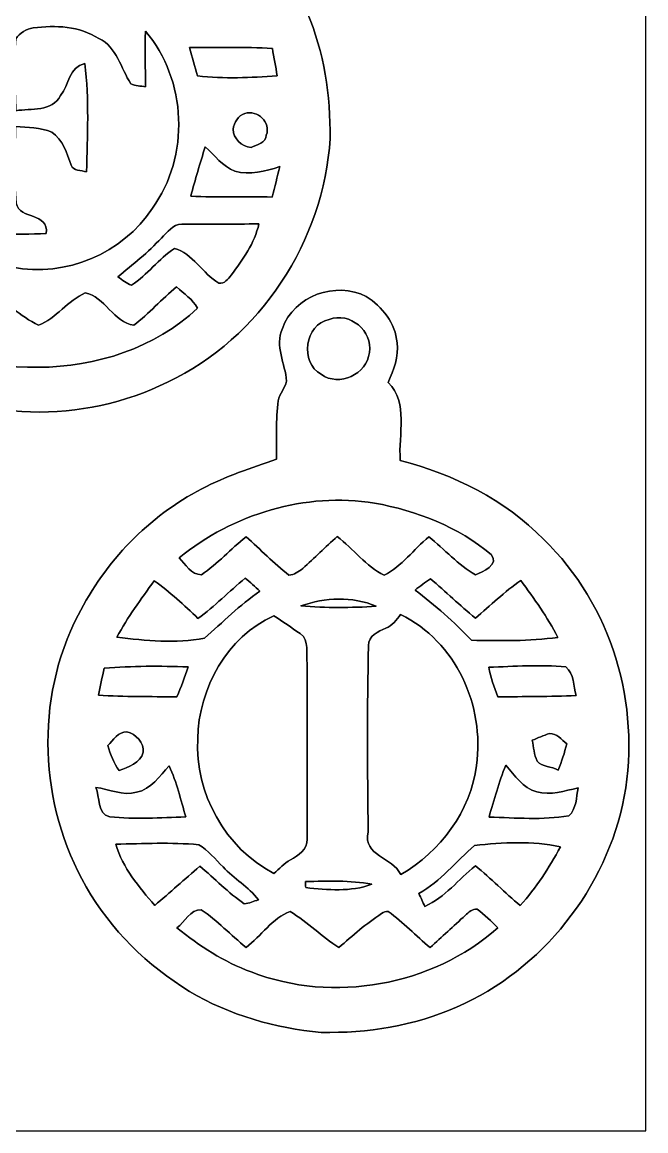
# Model space of a CAD drawing. Header units: centimetres. Extents: x -16.8 to 16.8, y -16.7 to 16.7.
# Drawn here: x 7.36 to 16.77, y -16.67 to 0.08 of the extents above; entities that cross this region are included whole.
import ezdxf

# ---------------------------------------------------------------- set-up
doc = ezdxf.new("R2010")
doc.units = ezdxf.units.CM
doc.header["$MEASUREMENT"] = 0
doc.layers.add('Layer 1', color=7, linetype='Continuous')

msp = doc.modelspace()

# ---------------------------------------------------------------- linework, layer by layer
at = {"layer": 'Layer 1', "color": 7}
for points, knots in [([(-16.77458, 16.66875), (-16.77458, 16.66875), (16.77458, 16.66875), (16.77458, 16.66875), (16.77458, 16.66875), (16.77458, 16.66875), (16.77458, -16.66875), (16.77458, -16.66875), (16.77458, -16.66875), (16.77458, -16.66875), (-16.77458, -16.66875), (-16.77458, -16.66875), (-16.77458, -16.66875), (-16.77458, -16.66875), (-16.77458, 16.66875), (-16.77458, 16.66875), (-16.77458, 16.66875), (-16.77458, 16.66875), (-16.77458, 16.66875), (-16.77458, 16.66875)], [0, 0, 0, 0, 0.16666667, 0.16666667, 0.16666667, 0.16666667, 0.33333333, 0.33333333, 0.33333333, 0.33333333, 0.5, 0.5, 0.5, 0.5, 0.66666667, 0.66666667, 0.66666667, 0.66666667, 1, 1, 1, 1]), ([(6.86647, 4.98898), (6.63257, 4.69688), (6.72147, 4.29295), (6.85835, 3.97651), (6.85835, 3.97651), (6.79344, 3.89996), (6.69114, 3.83364), (6.68902, 3.72322), (6.68902, 3.72322), (6.6742, 3.42759), (6.68126, 3.13126), (6.68302, 2.83492), (6.68302, 2.83492), (6.06178, 2.65994), (5.44901, 2.419), (4.94171, 2.00907), (4.94171, 2.00907), (4.34552, 1.57198), (3.90031, 0.95709), (3.5874, 0.29281), (3.5874, 0.29281), (3.02719, -0.9585), (3.12385, -2.4765), (3.82905, -3.65019), (3.82905, -3.65019), (4.20441, -4.32012), (4.78966, -4.85528), (5.44865, -5.24016), (5.44865, -5.24016), (6.68232, -5.96265), (8.27793, -5.98946), (9.55357, -5.35623), (9.55357, -5.35623), (10.95657, -4.69159), (11.91154, -3.2191), (12.00714, -1.67605), (12.00714, -1.67605), (12.01667, -1.02694), (11.91436, -0.37006), (11.66283, 0.23072), (11.66283, 0.23072), (11.29065, 1.13559), (10.59004, 1.88913), (9.74161, 2.3682), (9.74161, 2.3682), (9.37189, 2.58445), (8.95526, 2.69134), (8.56086, 2.84903), (8.56086, 2.84903), (8.50265, 3.14889), (8.59084, 3.46393), (8.51888, 3.76343), (8.51888, 3.76343), (8.49101, 3.85763), (8.40705, 3.93347), (8.40317, 4.03296), (8.40317, 4.03296), (8.44726, 4.25626), (8.55768, 4.47851), (8.48572, 4.71064), (8.48572, 4.71064), (8.44268, 4.96923), (8.25147, 5.18936), (8.01758, 5.29872), (8.01758, 5.29872), (7.63235, 5.51568), (7.08872, 5.37492), (6.86647, 4.98898), (6.86647, 4.98898), (6.86647, 4.98898), (6.86647, 4.98898), (6.86647, 4.98898)], [0, 0, 0, 0, 0.05263158, 0.05263158, 0.05263158, 0.05263158, 0.10526316, 0.10526316, 0.10526316, 0.10526316, 0.15789474, 0.15789474, 0.15789474, 0.15789474, 0.21052632, 0.21052632, 0.21052632, 0.21052632, 0.26315789, 0.26315789, 0.26315789, 0.26315789, 0.31578947, 0.31578947, 0.31578947, 0.31578947, 0.36842105, 0.36842105, 0.36842105, 0.36842105, 0.42105263, 0.42105263, 0.42105263, 0.42105263, 0.47368421, 0.47368421, 0.47368421, 0.47368421, 0.52631579, 0.52631579, 0.52631579, 0.52631579, 0.57894737, 0.57894737, 0.57894737, 0.57894737, 0.63157895, 0.63157895, 0.63157895, 0.63157895, 0.68421053, 0.68421053, 0.68421053, 0.68421053, 0.73684211, 0.73684211, 0.73684211, 0.73684211, 0.78947368, 0.78947368, 0.78947368, 0.78947368, 0.84210526, 0.84210526, 0.84210526, 0.84210526, 0.89473684, 0.89473684, 0.89473684, 0.89473684, 1, 1, 1, 1]), ([(7.5244, -0.00529), (7.85848, 0.04233), (8.22431, 0.02258), (8.51641, -0.16475), (8.51641, -0.16475), (8.78628, -0.29386), (8.84837, -0.61454), (8.9976, -0.84737), (8.9976, -0.84737), (9.06709, -0.88018), (9.14612, -0.88124), (9.22161, -0.89288), (9.22161, -0.89288), (9.21773, -0.61313), (9.21138, -0.33338), (9.21702, -0.05362), (9.21702, -0.05362), (9.84673, -0.78564), (9.89154, -1.94839), (9.32286, -2.72874), (9.32286, -2.72874), (8.87836, -3.41066), (8.0137, -3.78072), (7.21325, -3.61738), (7.21325, -3.61738), (6.87458, -3.57752), (6.58989, -3.37785), (6.29567, -3.22368), (6.29567, -3.22368), (6.30026, -3.20146), (6.30908, -3.15666), (6.31366, -3.13408), (6.31366, -3.13408), (6.7818, -3.11785), (7.25099, -3.12914), (7.71948, -3.11009), (7.71948, -3.11009), (7.76781, -2.78447), (7.31696, -2.91148), (7.26687, -2.65007), (7.26687, -2.65007), (7.23089, -2.26624), (7.24711, -1.88031), (7.2584, -1.49613), (7.2584, -1.49613), (7.44326, -1.49825), (7.62917, -1.51765), (7.80591, -1.57692), (7.80591, -1.57692), (7.9696, -1.69863), (8.03487, -1.89477), (8.09837, -2.07821), (8.09837, -2.07821), (8.12729, -2.17311), (8.24618, -2.15265), (8.32838, -2.18017), (8.32838, -2.18017), (8.34425, -1.63477), (8.36859, -1.0855), (8.30404, -0.54257), (8.30404, -0.54257), (8.05956, -0.58843), (8.06909, -0.86713), (7.93679, -1.02694), (7.93679, -1.02694), (7.81015, -1.27494), (7.49159, -1.21603), (7.26122, -1.25554), (7.26122, -1.25554), (7.24923, -0.89288), (7.233, -0.52952), (7.26087, -0.16757), (7.26087, -0.16757), (7.32261, -0.07902), (7.41751, -0.02011), (7.5244, -0.00529)], [0, 0, 0, 0, 0.05, 0.05, 0.05, 0.05, 0.1, 0.1, 0.1, 0.1, 0.15, 0.15, 0.15, 0.15, 0.2, 0.2, 0.2, 0.2, 0.25, 0.25, 0.25, 0.25, 0.3, 0.3, 0.3, 0.3, 0.35, 0.35, 0.35, 0.35, 0.4, 0.4, 0.4, 0.4, 0.45, 0.45, 0.45, 0.45, 0.5, 0.5, 0.5, 0.5, 0.55, 0.55, 0.55, 0.55, 0.6, 0.6, 0.6, 0.6, 0.65, 0.65, 0.65, 0.65, 0.7, 0.7, 0.7, 0.7, 0.75, 0.75, 0.75, 0.75, 0.8, 0.8, 0.8, 0.8, 0.85, 0.85, 0.85, 0.85, 0.9, 0.9, 0.9, 0.9, 1, 1, 1, 1]), ([(9.88413, -0.30092), (10.30076, -0.30304), (10.71845, -0.28928), (11.13508, -0.31503), (11.13508, -0.31503), (11.15836, -0.45191), (11.18482, -0.5902), (11.2081, -0.72813), (11.2081, -0.72813), (10.80841, -0.75459), (10.40518, -0.77682), (10.00654, -0.73025), (10.00654, -0.73025), (9.9635, -0.58773), (9.92046, -0.44485), (9.88413, -0.30092)], [0, 0, 0, 0, 0.2, 0.2, 0.2, 0.2, 0.4, 0.4, 0.4, 0.4, 0.6, 0.6, 0.6, 0.6, 1, 1, 1, 1]), ([(10.71915, -1.29787), (10.91142, -1.23543), (11.11638, -1.43157), (11.04406, -1.62666), (11.04406, -1.62666), (11.04089, -1.74519), (10.89836, -1.76883), (10.81264, -1.80869), (10.81264, -1.80869), (10.67117, -1.79846), (10.54488, -1.67887), (10.54206, -1.53458), (10.54206, -1.53458), (10.55617, -1.43439), (10.6172, -1.32927), (10.71915, -1.29787)], [0, 0, 0, 0, 0.2, 0.2, 0.2, 0.2, 0.4, 0.4, 0.4, 0.4, 0.6, 0.6, 0.6, 0.6, 1, 1, 1, 1]), ([(10.12049, -1.80058), (10.26477, -1.92723), (10.38366, -2.09656), (10.56852, -2.16711), (10.56852, -2.16711), (10.79288, -2.23626), (11.02995, -2.17099), (11.2455, -2.09973), (11.2455, -2.09973), (11.21163, -2.2539), (11.16965, -2.40524), (11.1319, -2.55905), (11.1319, -2.55905), (10.72162, -2.55623), (10.31169, -2.56328), (9.90177, -2.54776), (9.90177, -2.54776), (9.97056, -2.29729), (10.04394, -2.04858), (10.12049, -1.80058)], [0, 0, 0, 0, 0.16666667, 0.16666667, 0.16666667, 0.16666667, 0.33333333, 0.33333333, 0.33333333, 0.33333333, 0.5, 0.5, 0.5, 0.5, 0.66666667, 0.66666667, 0.66666667, 0.66666667, 1, 1, 1, 1]), ([(9.45868, -3.17923), (9.54758, -3.09739), (9.63189, -2.96792), (9.76806, -2.96933), (9.76806, -2.96933), (10.15577, -2.97004), (10.54382, -2.9718), (10.93223, -2.96404), (10.93223, -2.96404), (10.86732, -3.25508), (10.68952, -3.50485), (10.51384, -3.73909), (10.51384, -3.73909), (10.46727, -3.79624), (10.41224, -3.87844), (10.32581, -3.8608), (10.32581, -3.8608), (10.08415, -3.71581), (9.93246, -3.40995), (9.65588, -3.33481), (9.65588, -3.33481), (9.41881, -3.49568), (9.24701, -3.73556), (9.00853, -3.8929), (9.00853, -3.8929), (8.93163, -3.86433), (8.86777, -3.81106), (8.80181, -3.76484), (8.80181, -3.76484), (9.02935, -3.57964), (9.25901, -3.39549), (9.45868, -3.17923)], [0, 0, 0, 0, 0.11111111, 0.11111111, 0.11111111, 0.11111111, 0.22222222, 0.22222222, 0.22222222, 0.22222222, 0.33333333, 0.33333333, 0.33333333, 0.33333333, 0.44444444, 0.44444444, 0.44444444, 0.44444444, 0.55555556, 0.55555556, 0.55555556, 0.55555556, 0.66666667, 0.66666667, 0.66666667, 0.66666667, 0.77777778, 0.77777778, 0.77777778, 0.77777778, 1, 1, 1, 1]), ([(11.28642, -4.54731), (11.16859, -4.81048), (11.3284, -5.07682), (11.35027, -5.34211), (11.35027, -5.34211), (11.32558, -5.44724), (11.24585, -5.5305), (11.22221, -5.63633), (11.22221, -5.63633), (11.18905, -5.93019), (11.19858, -6.22653), (11.19752, -6.5218), (11.19752, -6.5218), (10.81793, -6.65903), (10.42741, -6.77333), (10.07216, -6.96842), (10.07216, -6.96842), (9.26465, -7.38117), (8.61095, -8.06768), (8.20385, -8.87518), (8.20385, -8.87518), (7.54204, -10.14377), (7.61153, -11.74679), (8.32485, -12.97975), (8.32485, -12.97975), (8.69103, -13.6331), (9.24877, -14.17285), (9.88448, -14.56302), (9.88448, -14.56302), (10.48561, -14.9225), (11.17671, -15.119), (11.87203, -15.18073), (11.87203, -15.18073), (12.56912, -15.19626), (13.27644, -15.08231), (13.91708, -14.80009), (13.91708, -14.80009), (15.21142, -14.23423), (16.18368, -13.00515), (16.44897, -11.61909), (16.44897, -11.61909), (16.70403, -10.2295), (16.25529, -8.71855), (15.2333, -7.73254), (15.2333, -7.73254), (14.64486, -7.13317), (13.87263, -6.74899), (13.06654, -6.53803), (13.06654, -6.53803), (13.03514, -6.14186), (13.19424, -5.67337), (12.88591, -5.35975), (12.88591, -5.35975), (12.96811, -5.17172), (13.04749, -4.96958), (13.01821, -4.76038), (13.01821, -4.76038), (12.99704, -4.46652), (12.79243, -4.21746), (12.55324, -4.06224), (12.55324, -4.06224), (12.0964, -3.82482), (11.45716, -4.05059), (11.28642, -4.54731)], [0, 0, 0, 0, 0.05882353, 0.05882353, 0.05882353, 0.05882353, 0.11764706, 0.11764706, 0.11764706, 0.11764706, 0.17647059, 0.17647059, 0.17647059, 0.17647059, 0.23529412, 0.23529412, 0.23529412, 0.23529412, 0.29411765, 0.29411765, 0.29411765, 0.29411765, 0.35294118, 0.35294118, 0.35294118, 0.35294118, 0.41176471, 0.41176471, 0.41176471, 0.41176471, 0.47058824, 0.47058824, 0.47058824, 0.47058824, 0.52941176, 0.52941176, 0.52941176, 0.52941176, 0.58823529, 0.58823529, 0.58823529, 0.58823529, 0.64705882, 0.64705882, 0.64705882, 0.64705882, 0.70588235, 0.70588235, 0.70588235, 0.70588235, 0.76470588, 0.76470588, 0.76470588, 0.76470588, 0.82352941, 0.82352941, 0.82352941, 0.82352941, 0.88235294, 0.88235294, 0.88235294, 0.88235294, 1, 1, 1, 1]), ([(5.18372, -4.24286), (5.28884, -4.1275), (5.40491, -4.02308), (5.51991, -3.91724), (5.51991, -3.91724), (5.7531, -4.11833), (5.975, -4.33176), (6.20219, -4.5399), (6.20219, -4.5399), (6.42761, -4.35187), (6.63998, -4.14867), (6.864, -3.95852), (6.864, -3.95852), (7.10353, -4.14726), (7.33002, -4.35822), (7.60412, -4.49792), (7.60412, -4.49792), (7.87188, -4.39208), (8.04651, -4.12291), (8.31074, -4.0065), (8.31074, -4.0065), (8.6039, -4.06224), (8.74077, -4.45452), (9.04169, -4.49651), (9.04169, -4.49651), (9.27065, -4.31871), (9.46679, -4.10245), (9.68869, -3.91654), (9.68869, -3.91654), (9.79664, -4.0192), (9.93493, -4.10281), (10.00513, -4.23968), (10.00513, -4.23968), (9.36343, -4.83835), (8.47266, -5.13045), (7.60271, -5.13115), (7.60271, -5.13115), (6.72042, -5.15973), (5.85223, -4.80801), (5.18372, -4.24286)], [0, 0, 0, 0, 0.09090909, 0.09090909, 0.09090909, 0.09090909, 0.18181818, 0.18181818, 0.18181818, 0.18181818, 0.27272727, 0.27272727, 0.27272727, 0.27272727, 0.36363636, 0.36363636, 0.36363636, 0.36363636, 0.45454545, 0.45454545, 0.45454545, 0.45454545, 0.54545455, 0.54545455, 0.54545455, 0.54545455, 0.63636364, 0.63636364, 0.63636364, 0.63636364, 0.72727273, 0.72727273, 0.72727273, 0.72727273, 0.81818182, 0.81818182, 0.81818182, 0.81818182, 1, 1, 1, 1]), ([(11.99233, -4.40972), (12.3063, -4.28907), (12.65484, -4.58435), (12.60016, -4.90926), (12.60016, -4.90926), (12.56594, -5.23734), (12.14226, -5.43454), (11.87132, -5.23804), (11.87132, -5.23804), (11.54747, -5.06166), (11.61979, -4.47993), (11.99233, -4.40972)], [0, 0, 0, 0, 0.25, 0.25, 0.25, 0.25, 0.5, 0.5, 0.5, 0.5, 1, 1, 1, 1]), ([(9.72608, -8.00982), (10.54594, -7.34907), (11.62967, -7.01428), (12.67883, -7.18432), (12.67883, -7.18432), (13.31277, -7.30003), (13.9446, -7.53957), (14.43919, -7.9629), (14.43919, -7.9629), (14.57078, -8.10789), (14.30584, -8.22819), (14.20177, -8.26699), (14.20177, -8.26699), (13.93931, -8.12165), (13.73646, -7.87823), (13.49763, -7.69373), (13.49763, -7.69373), (13.27115, -7.88247), (13.08664, -8.13576), (12.82418, -8.27511), (12.82418, -8.27511), (12.5476, -8.13752), (12.35851, -7.87471), (12.11474, -7.6902), (12.11474, -7.6902), (11.93412, -7.84331), (11.77184, -8.01652), (11.59404, -8.17245), (11.59404, -8.17245), (11.53336, -8.22078), (11.46457, -8.26911), (11.38414, -8.27229), (11.38414, -8.27229), (11.15554, -8.09519), (10.95622, -7.88423), (10.73926, -7.69408), (10.73926, -7.69408), (10.50713, -7.87612), (10.30852, -8.10189), (10.0644, -8.26664), (10.0644, -8.26664), (9.9127, -8.2677), (9.82274, -8.10683), (9.72608, -8.00982)], [0, 0, 0, 0, 0.08333333, 0.08333333, 0.08333333, 0.08333333, 0.16666667, 0.16666667, 0.16666667, 0.16666667, 0.25, 0.25, 0.25, 0.25, 0.33333333, 0.33333333, 0.33333333, 0.33333333, 0.41666667, 0.41666667, 0.41666667, 0.41666667, 0.5, 0.5, 0.5, 0.5, 0.58333333, 0.58333333, 0.58333333, 0.58333333, 0.66666667, 0.66666667, 0.66666667, 0.66666667, 0.75, 0.75, 0.75, 0.75, 0.83333333, 0.83333333, 0.83333333, 0.83333333, 1, 1, 1, 1]), ([(10.01219, -8.92704), (10.26336, -8.74148), (10.48561, -8.52135), (10.72233, -8.31815), (10.72233, -8.31815), (10.8017, -8.37777), (10.87579, -8.44479), (10.94528, -8.51676), (10.94528, -8.51676), (10.64225, -8.72314), (10.38578, -8.98596), (10.10955, -9.22373), (10.10955, -9.22373), (9.67811, -9.30557), (9.22337, -9.26677), (8.7884, -9.20926), (8.7884, -9.20926), (8.9475, -8.90729), (9.15458, -8.63529), (9.35002, -8.3566), (9.35002, -8.3566), (9.5885, -8.52487), (9.80193, -8.7249), (10.01219, -8.92704)], [0, 0, 0, 0, 0.14285714, 0.14285714, 0.14285714, 0.14285714, 0.28571429, 0.28571429, 0.28571429, 0.28571429, 0.42857143, 0.42857143, 0.42857143, 0.42857143, 0.57142857, 0.57142857, 0.57142857, 0.57142857, 0.71428571, 0.71428571, 0.71428571, 0.71428571, 1, 1, 1, 1]), ([(13.28984, -8.49771), (13.36675, -8.43986), (13.44401, -8.38235), (13.52232, -8.32661), (13.52232, -8.32661), (13.75092, -8.52205), (13.96753, -8.7309), (14.20036, -8.92175), (14.20036, -8.92175), (14.42791, -8.73125), (14.64275, -8.52417), (14.88546, -8.35201), (14.88546, -8.35201), (15.08689, -8.62894), (15.28939, -8.90693), (15.44637, -9.21244), (15.44637, -9.21244), (15.01387, -9.27417), (14.57537, -9.26253), (14.14039, -9.25689), (14.14039, -9.25689), (13.88286, -8.97537), (13.59112, -8.73019), (13.28984, -8.49771)], [0, 0, 0, 0, 0.14285714, 0.14285714, 0.14285714, 0.14285714, 0.28571429, 0.28571429, 0.28571429, 0.28571429, 0.42857143, 0.42857143, 0.42857143, 0.42857143, 0.57142857, 0.57142857, 0.57142857, 0.57142857, 0.71428571, 0.71428571, 0.71428571, 0.71428571, 1, 1, 1, 1]), ([(11.56582, -8.73795), (11.9313, -8.60637), (12.34017, -8.58979), (12.70247, -8.74219), (12.70247, -8.74219), (12.32359, -8.76759), (11.94364, -8.7697), (11.56582, -8.73795)], [0, 0, 0, 0, 0.33333333, 0.33333333, 0.33333333, 0.33333333, 1, 1, 1, 1]), ([(13.07218, -8.86848), (13.9065, -9.271), (14.345, -10.24749), (14.21694, -11.14672), (14.21694, -11.14672), (14.12804, -11.83993), (13.67472, -12.45094), (13.0743, -12.79631), (13.0743, -12.79631), (12.95082, -12.53102), (12.49927, -12.51691), (12.58182, -12.15355), (12.58182, -12.15355), (12.573, -11.2141), (12.56242, -10.27395), (12.58711, -9.33521), (12.58711, -9.33521), (12.58429, -9.18527), (12.73598, -9.12777), (12.84817, -9.0738), (12.84817, -9.0738), (12.94553, -9.03464), (13.00833, -8.9468), (13.07218, -8.86848)], [0, 0, 0, 0, 0.14285714, 0.14285714, 0.14285714, 0.14285714, 0.28571429, 0.28571429, 0.28571429, 0.28571429, 0.42857143, 0.42857143, 0.42857143, 0.42857143, 0.57142857, 0.57142857, 0.57142857, 0.57142857, 0.71428571, 0.71428571, 0.71428571, 0.71428571, 1, 1, 1, 1]), ([(11.15624, -8.88859), (11.29489, -8.97008), (11.42118, -9.06815), (11.557, -9.15564), (11.557, -9.15564), (11.70658, -9.25336), (11.63179, -9.46573), (11.66072, -9.61214), (11.66072, -9.61214), (11.65825, -10.49479), (11.66636, -11.37814), (11.6586, -12.26114), (11.6586, -12.26114), (11.66812, -12.41672), (11.52596, -12.50703), (11.40777, -12.57406), (11.40777, -12.57406), (11.31041, -12.62486), (11.24091, -12.71129), (11.1566, -12.77937), (11.1566, -12.77937), (10.42247, -12.39696), (9.9635, -11.56688), (10.0076, -10.74349), (10.0076, -10.74349), (10.02206, -9.98855), (10.45034, -9.2008), (11.15624, -8.88859)], [0, 0, 0, 0, 0.125, 0.125, 0.125, 0.125, 0.25, 0.25, 0.25, 0.25, 0.375, 0.375, 0.375, 0.375, 0.5, 0.5, 0.5, 0.5, 0.625, 0.625, 0.625, 0.625, 0.75, 0.75, 0.75, 0.75, 1, 1, 1, 1]), ([(8.59614, -9.67916), (9.01735, -9.64494), (9.44069, -9.64283), (9.86331, -9.65976), (9.86331, -9.65976), (9.81392, -9.81287), (9.75536, -9.9628), (9.69186, -10.11061), (9.69186, -10.11061), (9.29711, -10.10779), (8.90235, -10.11061), (8.50865, -10.08768), (8.50865, -10.08768), (8.53369, -9.95045), (8.56474, -9.81463), (8.59614, -9.67916)], [0, 0, 0, 0, 0.2, 0.2, 0.2, 0.2, 0.4, 0.4, 0.4, 0.4, 0.6, 0.6, 0.6, 0.6, 1, 1, 1, 1]), ([(14.40215, -9.66399), (14.7895, -9.652), (15.18003, -9.62272), (15.56738, -9.6587), (15.56738, -9.6587), (15.69473, -9.76066), (15.68132, -9.94974), (15.72331, -10.09227), (15.72331, -10.09227), (15.32819, -10.10673), (14.93308, -10.10814), (14.53832, -10.11096), (14.53832, -10.11096), (14.484, -9.96421), (14.43037, -9.81781), (14.40215, -9.66399)], [0, 0, 0, 0, 0.2, 0.2, 0.2, 0.2, 0.4, 0.4, 0.4, 0.4, 0.6, 0.6, 0.6, 0.6, 1, 1, 1, 1]), ([(8.65152, -10.84862), (8.72984, -10.76572), (8.80992, -10.63554), (8.93939, -10.64084), (8.93939, -10.64084), (9.0738, -10.67329), (9.19974, -10.80452), (9.18598, -10.94916), (9.18598, -10.94916), (9.14153, -11.11109), (8.95844, -11.17177), (8.82156, -11.22645), (8.82156, -11.22645), (8.7443, -11.10897), (8.68751, -10.98303), (8.65152, -10.84862)], [0, 0, 0, 0, 0.2, 0.2, 0.2, 0.2, 0.4, 0.4, 0.4, 0.4, 0.6, 0.6, 0.6, 0.6, 1, 1, 1, 1]), ([(15.32043, -10.66624), (15.42803, -10.65812), (15.50176, -10.76043), (15.58043, -10.81934), (15.58043, -10.81934), (15.54797, -10.95516), (15.50458, -11.08781), (15.45061, -11.21728), (15.45061, -11.21728), (15.35042, -11.16083), (15.21284, -11.17318), (15.13205, -11.08251), (15.13205, -11.08251), (15.0876, -10.98303), (15.0816, -10.87226), (15.05902, -10.76784), (15.05902, -10.76784), (15.1451, -10.73185), (15.23012, -10.69269), (15.32043, -10.66624)], [0, 0, 0, 0, 0.16666667, 0.16666667, 0.16666667, 0.16666667, 0.33333333, 0.33333333, 0.33333333, 0.33333333, 0.5, 0.5, 0.5, 0.5, 0.66666667, 0.66666667, 0.66666667, 0.66666667, 1, 1, 1, 1]), ([(9.57686, -11.15624), (9.69116, -11.40143), (9.75289, -11.66707), (9.82662, -11.92671), (9.82662, -11.92671), (9.44492, -11.93729), (9.06004, -11.96763), (8.68045, -11.92213), (8.68045, -11.92213), (8.48325, -11.88544), (8.53299, -11.62191), (8.47019, -11.47868), (8.47019, -11.47868), (8.6741, -11.50796), (8.87624, -11.61203), (9.08438, -11.55347), (9.08438, -11.55347), (9.30275, -11.5062), (9.43363, -11.31041), (9.57686, -11.15624)], [0, 0, 0, 0, 0.16666667, 0.16666667, 0.16666667, 0.16666667, 0.33333333, 0.33333333, 0.33333333, 0.33333333, 0.5, 0.5, 0.5, 0.5, 0.66666667, 0.66666667, 0.66666667, 0.66666667, 1, 1, 1, 1]), ([(14.65827, -11.14496), (14.79938, -11.29347), (14.91403, -11.49562), (15.12746, -11.54571), (15.12746, -11.54571), (15.33701, -11.6078), (15.54868, -11.52948), (15.75329, -11.48644), (15.75329, -11.48644), (15.72401, -11.62756), (15.72824, -11.80994), (15.61253, -11.90872), (15.61253, -11.90872), (15.21672, -11.97645), (14.8082, -11.93729), (14.40815, -11.93024), (14.40815, -11.93024), (14.47906, -11.6646), (14.55949, -11.40143), (14.65827, -11.14496)], [0, 0, 0, 0, 0.16666667, 0.16666667, 0.16666667, 0.16666667, 0.33333333, 0.33333333, 0.33333333, 0.33333333, 0.5, 0.5, 0.5, 0.5, 0.66666667, 0.66666667, 0.66666667, 0.66666667, 1, 1, 1, 1]), ([(8.7697, -12.33876), (9.18669, -12.32923), (9.60579, -12.30736), (10.02277, -12.34652), (10.02277, -12.34652), (10.16706, -12.42977), (10.27395, -12.56489), (10.39107, -12.68166), (10.39107, -12.68166), (10.55511, -12.86157), (10.7763, -12.98187), (10.92482, -13.17766), (10.92482, -13.17766), (10.85462, -13.20059), (10.78547, -13.23093), (10.71174, -13.23693), (10.71174, -13.23693), (10.46727, -13.07324), (10.26548, -12.85663), (10.039, -12.67072), (10.039, -12.67072), (9.81251, -12.86792), (9.58779, -13.06724), (9.3599, -13.26303), (9.3599, -13.26303), (9.12213, -12.98681), (8.87412, -12.69471), (8.7697, -12.33876)], [0, 0, 0, 0, 0.125, 0.125, 0.125, 0.125, 0.25, 0.25, 0.25, 0.25, 0.375, 0.375, 0.375, 0.375, 0.5, 0.5, 0.5, 0.5, 0.625, 0.625, 0.625, 0.625, 0.75, 0.75, 0.75, 0.75, 1, 1, 1, 1]), ([(14.18872, -12.35745), (14.61311, -12.313), (15.0622, -12.28266), (15.48447, -12.37932), (15.48447, -12.37932), (15.3162, -12.69577), (15.11723, -12.99669), (14.87946, -13.26515), (14.87946, -13.26515), (14.64733, -13.07183), (14.43567, -12.85487), (14.20142, -12.66437), (14.20142, -12.66437), (13.94813, -12.87004), (13.74105, -13.14379), (13.43625, -13.27679), (13.43625, -13.27679), (13.40661, -13.21188), (13.37733, -13.14768), (13.34876, -13.08347), (13.34876, -13.08347), (13.67755, -12.90002), (13.90932, -12.59664), (14.18872, -12.35745)], [0, 0, 0, 0, 0.14285714, 0.14285714, 0.14285714, 0.14285714, 0.28571429, 0.28571429, 0.28571429, 0.28571429, 0.42857143, 0.42857143, 0.42857143, 0.42857143, 0.57142857, 0.57142857, 0.57142857, 0.57142857, 0.71428571, 0.71428571, 0.71428571, 0.71428571, 1, 1, 1, 1]), ([(11.63743, -12.90144), (11.9701, -12.89614), (12.30806, -12.88062), (12.63756, -12.94412), (12.63756, -12.94412), (12.31618, -13.06019), (11.97046, -13.02879), (11.63814, -12.99351), (11.63814, -12.99351), (11.63779, -12.97023), (11.63743, -12.92437), (11.63743, -12.90144)], [0, 0, 0, 0, 0.25, 0.25, 0.25, 0.25, 0.5, 0.5, 0.5, 0.5, 1, 1, 1, 1]), ([(9.69398, -13.60135), (9.81251, -13.51774), (9.89894, -13.32054), (10.06052, -13.32724), (10.06052, -13.32724), (10.30393, -13.49551), (10.5089, -13.71106), (10.73891, -13.89697), (10.73891, -13.89697), (10.9668, -13.72799), (11.13155, -13.45177), (11.40601, -13.35617), (11.40601, -13.35617), (11.66742, -13.51421), (11.88367, -13.73505), (12.14049, -13.90015), (12.14049, -13.90015), (12.34581, -13.71706), (12.55501, -13.53749), (12.78431, -13.38474), (12.78431, -13.38474), (12.8143, -13.36322), (12.84817, -13.35334), (12.88591, -13.35546), (12.88591, -13.35546), (13.10887, -13.52197), (13.30572, -13.71953), (13.51774, -13.90015), (13.51774, -13.90015), (13.69483, -13.73787), (13.86981, -13.57277), (14.04902, -13.41296), (14.04902, -13.41296), (14.09912, -13.36851), (14.15521, -13.31172), (14.22859, -13.31771), (14.22859, -13.31771), (14.34077, -13.40203), (14.44096, -13.50292), (14.54079, -13.6017), (14.54079, -13.6017), (13.54349, -14.47765), (12.05512, -14.75034), (10.81617, -14.2681), (10.81617, -14.2681), (10.40447, -14.11781), (10.03335, -13.8751), (9.69398, -13.60135)], [0, 0, 0, 0, 0.07692308, 0.07692308, 0.07692308, 0.07692308, 0.15384615, 0.15384615, 0.15384615, 0.15384615, 0.23076923, 0.23076923, 0.23076923, 0.23076923, 0.30769231, 0.30769231, 0.30769231, 0.30769231, 0.38461538, 0.38461538, 0.38461538, 0.38461538, 0.46153846, 0.46153846, 0.46153846, 0.46153846, 0.53846154, 0.53846154, 0.53846154, 0.53846154, 0.61538462, 0.61538462, 0.61538462, 0.61538462, 0.69230769, 0.69230769, 0.69230769, 0.69230769, 0.76923077, 0.76923077, 0.76923077, 0.76923077, 0.84615385, 0.84615385, 0.84615385, 0.84615385, 1, 1, 1, 1])]:
    msp.add_open_spline(points, degree=3, knots=knots, dxfattribs=at)
at = {"layer": 'Layer 1', "color": 250}
for points, knots in [([(6.86647, 4.98898), (7.08872, 5.37492), (7.63235, 5.51568), (8.01758, 5.29872), (8.01758, 5.29872), (8.25147, 5.18936), (8.44268, 4.96923), (8.48572, 4.71064), (8.48572, 4.71064), (8.55768, 4.47851), (8.44726, 4.25626), (8.40317, 4.03296), (8.40317, 4.03296), (8.40705, 3.93347), (8.49101, 3.85763), (8.51888, 3.76343), (8.51888, 3.76343), (8.59084, 3.46393), (8.50265, 3.14889), (8.56086, 2.84903), (8.56086, 2.84903), (8.95526, 2.69134), (9.37189, 2.58445), (9.74161, 2.3682), (9.74161, 2.3682), (10.59004, 1.88913), (11.29065, 1.13559), (11.66283, 0.23072), (11.66283, 0.23072), (11.91436, -0.37006), (12.01667, -1.02694), (12.00714, -1.67605), (12.00714, -1.67605), (11.91154, -3.2191), (10.95657, -4.69159), (9.55357, -5.35623), (9.55357, -5.35623), (8.27793, -5.98946), (6.68232, -5.96265), (5.44865, -5.24016), (5.44865, -5.24016), (4.78966, -4.85528), (4.20441, -4.32012), (3.82905, -3.65019), (3.82905, -3.65019), (3.12385, -2.4765), (3.02719, -0.9585), (3.5874, 0.29281), (3.5874, 0.29281), (3.90031, 0.95709), (4.34552, 1.57198), (4.94171, 2.00907), (4.94171, 2.00907), (5.44901, 2.419), (6.06178, 2.65994), (6.68302, 2.83492), (6.68302, 2.83492), (6.68126, 3.13126), (6.6742, 3.42759), (6.68902, 3.72322), (6.68902, 3.72322), (6.69114, 3.83364), (6.79344, 3.89996), (6.85835, 3.97651), (6.85835, 3.97651), (6.72147, 4.29295), (6.63257, 4.69688), (6.86647, 4.98898), (6.86647, 4.98898), (6.86647, 4.98898), (6.86647, 4.98898), (6.86647, 4.98898)], [0, 0, 0, 0, 0.05263158, 0.05263158, 0.05263158, 0.05263158, 0.10526316, 0.10526316, 0.10526316, 0.10526316, 0.15789474, 0.15789474, 0.15789474, 0.15789474, 0.21052632, 0.21052632, 0.21052632, 0.21052632, 0.26315789, 0.26315789, 0.26315789, 0.26315789, 0.31578947, 0.31578947, 0.31578947, 0.31578947, 0.36842105, 0.36842105, 0.36842105, 0.36842105, 0.42105263, 0.42105263, 0.42105263, 0.42105263, 0.47368421, 0.47368421, 0.47368421, 0.47368421, 0.52631579, 0.52631579, 0.52631579, 0.52631579, 0.57894737, 0.57894737, 0.57894737, 0.57894737, 0.63157895, 0.63157895, 0.63157895, 0.63157895, 0.68421053, 0.68421053, 0.68421053, 0.68421053, 0.73684211, 0.73684211, 0.73684211, 0.73684211, 0.78947368, 0.78947368, 0.78947368, 0.78947368, 0.84210526, 0.84210526, 0.84210526, 0.84210526, 0.89473684, 0.89473684, 0.89473684, 0.89473684, 1, 1, 1, 1]), ([(7.5244, -0.00529), (7.41751, -0.02011), (7.32261, -0.07902), (7.26087, -0.16757), (7.26087, -0.16757), (7.233, -0.52952), (7.24923, -0.89288), (7.26122, -1.25554), (7.26122, -1.25554), (7.49159, -1.21603), (7.81015, -1.27494), (7.93679, -1.02694), (7.93679, -1.02694), (8.06909, -0.86713), (8.05956, -0.58843), (8.30404, -0.54257), (8.30404, -0.54257), (8.36859, -1.0855), (8.34425, -1.63477), (8.32838, -2.18017), (8.32838, -2.18017), (8.24618, -2.15265), (8.12729, -2.17311), (8.09837, -2.07821), (8.09837, -2.07821), (8.03487, -1.89477), (7.9696, -1.69863), (7.80591, -1.57692), (7.80591, -1.57692), (7.62917, -1.51765), (7.44326, -1.49825), (7.2584, -1.49613), (7.2584, -1.49613), (7.24711, -1.88031), (7.23089, -2.26624), (7.26687, -2.65007), (7.26687, -2.65007), (7.31696, -2.91148), (7.76781, -2.78447), (7.71948, -3.11009), (7.71948, -3.11009), (7.25099, -3.12914), (6.7818, -3.11785), (6.31366, -3.13408), (6.31366, -3.13408), (6.30908, -3.15666), (6.30026, -3.20146), (6.29567, -3.22368), (6.29567, -3.22368), (6.58989, -3.37785), (6.87458, -3.57752), (7.21325, -3.61738), (7.21325, -3.61738), (8.0137, -3.78072), (8.87836, -3.41066), (9.32286, -2.72874), (9.32286, -2.72874), (9.89154, -1.94839), (9.84673, -0.78564), (9.21702, -0.05362), (9.21702, -0.05362), (9.21138, -0.33338), (9.21773, -0.61313), (9.22161, -0.89288), (9.22161, -0.89288), (9.14612, -0.88124), (9.06709, -0.88018), (8.9976, -0.84737), (8.9976, -0.84737), (8.84837, -0.61454), (8.78628, -0.29386), (8.51641, -0.16475), (8.51641, -0.16475), (8.22431, 0.02258), (7.85848, 0.04233), (7.5244, -0.00529), (7.5244, -0.00529), (7.5244, -0.00529), (7.5244, -0.00529), (7.5244, -0.00529)], [0, 0, 0, 0, 0.04761905, 0.04761905, 0.04761905, 0.04761905, 0.0952381, 0.0952381, 0.0952381, 0.0952381, 0.14285714, 0.14285714, 0.14285714, 0.14285714, 0.19047619, 0.19047619, 0.19047619, 0.19047619, 0.23809524, 0.23809524, 0.23809524, 0.23809524, 0.28571429, 0.28571429, 0.28571429, 0.28571429, 0.33333333, 0.33333333, 0.33333333, 0.33333333, 0.38095238, 0.38095238, 0.38095238, 0.38095238, 0.42857143, 0.42857143, 0.42857143, 0.42857143, 0.47619048, 0.47619048, 0.47619048, 0.47619048, 0.52380952, 0.52380952, 0.52380952, 0.52380952, 0.57142857, 0.57142857, 0.57142857, 0.57142857, 0.61904762, 0.61904762, 0.61904762, 0.61904762, 0.66666667, 0.66666667, 0.66666667, 0.66666667, 0.71428571, 0.71428571, 0.71428571, 0.71428571, 0.76190476, 0.76190476, 0.76190476, 0.76190476, 0.80952381, 0.80952381, 0.80952381, 0.80952381, 0.85714286, 0.85714286, 0.85714286, 0.85714286, 0.9047619, 0.9047619, 0.9047619, 0.9047619, 1, 1, 1, 1]), ([(9.88413, -0.30092), (9.92046, -0.44485), (9.9635, -0.58773), (10.00654, -0.73025), (10.00654, -0.73025), (10.40518, -0.77682), (10.80841, -0.75459), (11.2081, -0.72813), (11.2081, -0.72813), (11.18482, -0.5902), (11.15836, -0.45191), (11.13508, -0.31503), (11.13508, -0.31503), (10.71845, -0.28928), (10.30076, -0.30304), (9.88413, -0.30092), (9.88413, -0.30092), (9.88413, -0.30092), (9.88413, -0.30092), (9.88413, -0.30092)], [0, 0, 0, 0, 0.16666667, 0.16666667, 0.16666667, 0.16666667, 0.33333333, 0.33333333, 0.33333333, 0.33333333, 0.5, 0.5, 0.5, 0.5, 0.66666667, 0.66666667, 0.66666667, 0.66666667, 1, 1, 1, 1]), ([(10.71915, -1.29787), (10.6172, -1.32927), (10.55617, -1.43439), (10.54206, -1.53458), (10.54206, -1.53458), (10.54488, -1.67887), (10.67117, -1.79846), (10.81264, -1.80869), (10.81264, -1.80869), (10.89836, -1.76883), (11.04089, -1.74519), (11.04406, -1.62666), (11.04406, -1.62666), (11.11638, -1.43157), (10.91142, -1.23543), (10.71915, -1.29787), (10.71915, -1.29787), (10.71915, -1.29787), (10.71915, -1.29787), (10.71915, -1.29787)], [0, 0, 0, 0, 0.16666667, 0.16666667, 0.16666667, 0.16666667, 0.33333333, 0.33333333, 0.33333333, 0.33333333, 0.5, 0.5, 0.5, 0.5, 0.66666667, 0.66666667, 0.66666667, 0.66666667, 1, 1, 1, 1]), ([(10.12049, -1.80058), (10.04394, -2.04858), (9.97056, -2.29729), (9.90177, -2.54776), (9.90177, -2.54776), (10.31169, -2.56328), (10.72162, -2.55623), (11.1319, -2.55905), (11.1319, -2.55905), (11.16965, -2.40524), (11.21163, -2.2539), (11.2455, -2.09973), (11.2455, -2.09973), (11.02995, -2.17099), (10.79288, -2.23626), (10.56852, -2.16711), (10.56852, -2.16711), (10.38366, -2.09656), (10.26477, -1.92723), (10.12049, -1.80058), (10.12049, -1.80058), (10.12049, -1.80058), (10.12049, -1.80058), (10.12049, -1.80058)], [0, 0, 0, 0, 0.14285714, 0.14285714, 0.14285714, 0.14285714, 0.28571429, 0.28571429, 0.28571429, 0.28571429, 0.42857143, 0.42857143, 0.42857143, 0.42857143, 0.57142857, 0.57142857, 0.57142857, 0.57142857, 0.71428571, 0.71428571, 0.71428571, 0.71428571, 1, 1, 1, 1]), ([(9.45868, -3.17923), (9.25901, -3.39549), (9.02935, -3.57964), (8.80181, -3.76484), (8.80181, -3.76484), (8.86777, -3.81106), (8.93163, -3.86433), (9.00853, -3.8929), (9.00853, -3.8929), (9.24701, -3.73556), (9.41881, -3.49568), (9.65588, -3.33481), (9.65588, -3.33481), (9.93246, -3.40995), (10.08415, -3.71581), (10.32581, -3.8608), (10.32581, -3.8608), (10.41224, -3.87844), (10.46727, -3.79624), (10.51384, -3.73909), (10.51384, -3.73909), (10.68952, -3.50485), (10.86732, -3.25508), (10.93223, -2.96404), (10.93223, -2.96404), (10.54382, -2.9718), (10.15577, -2.97004), (9.76806, -2.96933), (9.76806, -2.96933), (9.63189, -2.96792), (9.54758, -3.09739), (9.45868, -3.17923), (9.45868, -3.17923), (9.45868, -3.17923), (9.45868, -3.17923), (9.45868, -3.17923)], [0, 0, 0, 0, 0.1, 0.1, 0.1, 0.1, 0.2, 0.2, 0.2, 0.2, 0.3, 0.3, 0.3, 0.3, 0.4, 0.4, 0.4, 0.4, 0.5, 0.5, 0.5, 0.5, 0.6, 0.6, 0.6, 0.6, 0.7, 0.7, 0.7, 0.7, 0.8, 0.8, 0.8, 0.8, 1, 1, 1, 1]), ([(11.28642, -4.54731), (11.45716, -4.05059), (12.0964, -3.82482), (12.55324, -4.06224), (12.55324, -4.06224), (12.79243, -4.21746), (12.99704, -4.46652), (13.01821, -4.76038), (13.01821, -4.76038), (13.04749, -4.96958), (12.96811, -5.17172), (12.88591, -5.35975), (12.88591, -5.35975), (13.19424, -5.67337), (13.03514, -6.14186), (13.06654, -6.53803), (13.06654, -6.53803), (13.87263, -6.74899), (14.64486, -7.13317), (15.2333, -7.73254), (15.2333, -7.73254), (16.25529, -8.71855), (16.70403, -10.2295), (16.44897, -11.61909), (16.44897, -11.61909), (16.18368, -13.00515), (15.21142, -14.23423), (13.91708, -14.80009), (13.91708, -14.80009), (13.27644, -15.08231), (12.56912, -15.19626), (11.87203, -15.18073), (11.87203, -15.18073), (11.17671, -15.119), (10.48561, -14.9225), (9.88448, -14.56302), (9.88448, -14.56302), (9.24877, -14.17285), (8.69103, -13.6331), (8.32485, -12.97975), (8.32485, -12.97975), (7.61153, -11.74679), (7.54204, -10.14377), (8.20385, -8.87518), (8.20385, -8.87518), (8.61095, -8.06768), (9.26465, -7.38117), (10.07216, -6.96842), (10.07216, -6.96842), (10.42741, -6.77333), (10.81793, -6.65903), (11.19752, -6.5218), (11.19752, -6.5218), (11.19858, -6.22653), (11.18905, -5.93019), (11.22221, -5.63633), (11.22221, -5.63633), (11.24585, -5.5305), (11.32558, -5.44724), (11.35027, -5.34211), (11.35027, -5.34211), (11.3284, -5.07682), (11.16859, -4.81048), (11.28642, -4.54731), (11.28642, -4.54731), (11.28642, -4.54731), (11.28642, -4.54731), (11.28642, -4.54731)], [0, 0, 0, 0, 0.05555556, 0.05555556, 0.05555556, 0.05555556, 0.11111111, 0.11111111, 0.11111111, 0.11111111, 0.16666667, 0.16666667, 0.16666667, 0.16666667, 0.22222222, 0.22222222, 0.22222222, 0.22222222, 0.27777778, 0.27777778, 0.27777778, 0.27777778, 0.33333333, 0.33333333, 0.33333333, 0.33333333, 0.38888889, 0.38888889, 0.38888889, 0.38888889, 0.44444444, 0.44444444, 0.44444444, 0.44444444, 0.5, 0.5, 0.5, 0.5, 0.55555556, 0.55555556, 0.55555556, 0.55555556, 0.61111111, 0.61111111, 0.61111111, 0.61111111, 0.66666667, 0.66666667, 0.66666667, 0.66666667, 0.72222222, 0.72222222, 0.72222222, 0.72222222, 0.77777778, 0.77777778, 0.77777778, 0.77777778, 0.83333333, 0.83333333, 0.83333333, 0.83333333, 0.88888889, 0.88888889, 0.88888889, 0.88888889, 1, 1, 1, 1]), ([(5.18372, -4.24286), (5.85223, -4.80801), (6.72042, -5.15973), (7.60271, -5.13115), (7.60271, -5.13115), (8.47266, -5.13045), (9.36343, -4.83835), (10.00513, -4.23968), (10.00513, -4.23968), (9.93493, -4.10281), (9.79664, -4.0192), (9.68869, -3.91654), (9.68869, -3.91654), (9.46679, -4.10245), (9.27065, -4.31871), (9.04169, -4.49651), (9.04169, -4.49651), (8.74077, -4.45452), (8.6039, -4.06224), (8.31074, -4.0065), (8.31074, -4.0065), (8.04651, -4.12291), (7.87188, -4.39208), (7.60412, -4.49792), (7.60412, -4.49792), (7.33002, -4.35822), (7.10353, -4.14726), (6.864, -3.95852), (6.864, -3.95852), (6.63998, -4.14867), (6.42761, -4.35187), (6.20219, -4.5399), (6.20219, -4.5399), (5.975, -4.33176), (5.7531, -4.11833), (5.51991, -3.91724), (5.51991, -3.91724), (5.40491, -4.02308), (5.28884, -4.1275), (5.18372, -4.24286)], [0, 0, 0, 0, 0.09090909, 0.09090909, 0.09090909, 0.09090909, 0.18181818, 0.18181818, 0.18181818, 0.18181818, 0.27272727, 0.27272727, 0.27272727, 0.27272727, 0.36363636, 0.36363636, 0.36363636, 0.36363636, 0.45454545, 0.45454545, 0.45454545, 0.45454545, 0.54545455, 0.54545455, 0.54545455, 0.54545455, 0.63636364, 0.63636364, 0.63636364, 0.63636364, 0.72727273, 0.72727273, 0.72727273, 0.72727273, 0.81818182, 0.81818182, 0.81818182, 0.81818182, 1, 1, 1, 1]), ([(11.99233, -4.40972), (11.61979, -4.47993), (11.54747, -5.06166), (11.87132, -5.23804), (11.87132, -5.23804), (12.14226, -5.43454), (12.56594, -5.23734), (12.60016, -4.90926), (12.60016, -4.90926), (12.65484, -4.58435), (12.3063, -4.28907), (11.99233, -4.40972), (11.99233, -4.40972), (11.99233, -4.40972), (11.99233, -4.40972), (11.99233, -4.40972)], [0, 0, 0, 0, 0.2, 0.2, 0.2, 0.2, 0.4, 0.4, 0.4, 0.4, 0.6, 0.6, 0.6, 0.6, 1, 1, 1, 1]), ([(9.72608, -8.00982), (9.82274, -8.10683), (9.9127, -8.2677), (10.0644, -8.26664), (10.0644, -8.26664), (10.30852, -8.10189), (10.50713, -7.87612), (10.73926, -7.69408), (10.73926, -7.69408), (10.95622, -7.88423), (11.15554, -8.09519), (11.38414, -8.27229), (11.38414, -8.27229), (11.46457, -8.26911), (11.53336, -8.22078), (11.59404, -8.17245), (11.59404, -8.17245), (11.77184, -8.01652), (11.93412, -7.84331), (12.11474, -7.6902), (12.11474, -7.6902), (12.35851, -7.87471), (12.5476, -8.13752), (12.82418, -8.27511), (12.82418, -8.27511), (13.08664, -8.13576), (13.27115, -7.88247), (13.49763, -7.69373), (13.49763, -7.69373), (13.73646, -7.87823), (13.93931, -8.12165), (14.20177, -8.26699), (14.20177, -8.26699), (14.30584, -8.22819), (14.57078, -8.10789), (14.43919, -7.9629), (14.43919, -7.9629), (13.9446, -7.53957), (13.31277, -7.30003), (12.67883, -7.18432), (12.67883, -7.18432), (11.62967, -7.01428), (10.54594, -7.34907), (9.72608, -8.00982), (9.72608, -8.00982), (9.72608, -8.00982), (9.72608, -8.00982), (9.72608, -8.00982)], [0, 0, 0, 0, 0.07692308, 0.07692308, 0.07692308, 0.07692308, 0.15384615, 0.15384615, 0.15384615, 0.15384615, 0.23076923, 0.23076923, 0.23076923, 0.23076923, 0.30769231, 0.30769231, 0.30769231, 0.30769231, 0.38461538, 0.38461538, 0.38461538, 0.38461538, 0.46153846, 0.46153846, 0.46153846, 0.46153846, 0.53846154, 0.53846154, 0.53846154, 0.53846154, 0.61538462, 0.61538462, 0.61538462, 0.61538462, 0.69230769, 0.69230769, 0.69230769, 0.69230769, 0.76923077, 0.76923077, 0.76923077, 0.76923077, 0.84615385, 0.84615385, 0.84615385, 0.84615385, 1, 1, 1, 1]), ([(10.01219, -8.92704), (9.80193, -8.7249), (9.5885, -8.52487), (9.35002, -8.3566), (9.35002, -8.3566), (9.15458, -8.63529), (8.9475, -8.90729), (8.7884, -9.20926), (8.7884, -9.20926), (9.22337, -9.26677), (9.67811, -9.30557), (10.10955, -9.22373), (10.10955, -9.22373), (10.38578, -8.98596), (10.64225, -8.72314), (10.94528, -8.51676), (10.94528, -8.51676), (10.87579, -8.44479), (10.8017, -8.37777), (10.72233, -8.31815), (10.72233, -8.31815), (10.48561, -8.52135), (10.26336, -8.74148), (10.01219, -8.92704), (10.01219, -8.92704), (10.01219, -8.92704), (10.01219, -8.92704), (10.01219, -8.92704)], [0, 0, 0, 0, 0.125, 0.125, 0.125, 0.125, 0.25, 0.25, 0.25, 0.25, 0.375, 0.375, 0.375, 0.375, 0.5, 0.5, 0.5, 0.5, 0.625, 0.625, 0.625, 0.625, 0.75, 0.75, 0.75, 0.75, 1, 1, 1, 1]), ([(13.28984, -8.49771), (13.59112, -8.73019), (13.88286, -8.97537), (14.14039, -9.25689), (14.14039, -9.25689), (14.57537, -9.26253), (15.01387, -9.27417), (15.44637, -9.21244), (15.44637, -9.21244), (15.28939, -8.90693), (15.08689, -8.62894), (14.88546, -8.35201), (14.88546, -8.35201), (14.64275, -8.52417), (14.42791, -8.73125), (14.20036, -8.92175), (14.20036, -8.92175), (13.96753, -8.7309), (13.75092, -8.52205), (13.52232, -8.32661), (13.52232, -8.32661), (13.44401, -8.38235), (13.36675, -8.43986), (13.28984, -8.49771), (13.28984, -8.49771), (13.28984, -8.49771), (13.28984, -8.49771), (13.28984, -8.49771)], [0, 0, 0, 0, 0.125, 0.125, 0.125, 0.125, 0.25, 0.25, 0.25, 0.25, 0.375, 0.375, 0.375, 0.375, 0.5, 0.5, 0.5, 0.5, 0.625, 0.625, 0.625, 0.625, 0.75, 0.75, 0.75, 0.75, 1, 1, 1, 1]), ([(11.56582, -8.73795), (11.94364, -8.7697), (12.32359, -8.76759), (12.70247, -8.74219), (12.70247, -8.74219), (12.34017, -8.58979), (11.9313, -8.60637), (11.56582, -8.73795), (11.56582, -8.73795), (11.56582, -8.73795), (11.56582, -8.73795), (11.56582, -8.73795)], [0, 0, 0, 0, 0.25, 0.25, 0.25, 0.25, 0.5, 0.5, 0.5, 0.5, 1, 1, 1, 1]), ([(13.07218, -8.86848), (13.00833, -8.9468), (12.94553, -9.03464), (12.84817, -9.0738), (12.84817, -9.0738), (12.73598, -9.12777), (12.58429, -9.18527), (12.58711, -9.33521), (12.58711, -9.33521), (12.56242, -10.27395), (12.573, -11.2141), (12.58182, -12.15355), (12.58182, -12.15355), (12.49927, -12.51691), (12.95082, -12.53102), (13.0743, -12.79631), (13.0743, -12.79631), (13.67472, -12.45094), (14.12804, -11.83993), (14.21694, -11.14672), (14.21694, -11.14672), (14.345, -10.24749), (13.9065, -9.271), (13.07218, -8.86848), (13.07218, -8.86848), (13.07218, -8.86848), (13.07218, -8.86848), (13.07218, -8.86848)], [0, 0, 0, 0, 0.125, 0.125, 0.125, 0.125, 0.25, 0.25, 0.25, 0.25, 0.375, 0.375, 0.375, 0.375, 0.5, 0.5, 0.5, 0.5, 0.625, 0.625, 0.625, 0.625, 0.75, 0.75, 0.75, 0.75, 1, 1, 1, 1]), ([(11.15624, -8.88859), (10.45034, -9.2008), (10.02206, -9.98855), (10.0076, -10.74349), (10.0076, -10.74349), (9.9635, -11.56688), (10.42247, -12.39696), (11.1566, -12.77937), (11.1566, -12.77937), (11.24091, -12.71129), (11.31041, -12.62486), (11.40777, -12.57406), (11.40777, -12.57406), (11.52596, -12.50703), (11.66812, -12.41672), (11.6586, -12.26114), (11.6586, -12.26114), (11.66636, -11.37814), (11.65825, -10.49479), (11.66072, -9.61214), (11.66072, -9.61214), (11.63179, -9.46573), (11.70658, -9.25336), (11.557, -9.15564), (11.557, -9.15564), (11.42118, -9.06815), (11.29489, -8.97008), (11.15624, -8.88859), (11.15624, -8.88859), (11.15624, -8.88859), (11.15624, -8.88859), (11.15624, -8.88859)], [0, 0, 0, 0, 0.11111111, 0.11111111, 0.11111111, 0.11111111, 0.22222222, 0.22222222, 0.22222222, 0.22222222, 0.33333333, 0.33333333, 0.33333333, 0.33333333, 0.44444444, 0.44444444, 0.44444444, 0.44444444, 0.55555556, 0.55555556, 0.55555556, 0.55555556, 0.66666667, 0.66666667, 0.66666667, 0.66666667, 0.77777778, 0.77777778, 0.77777778, 0.77777778, 1, 1, 1, 1]), ([(8.59614, -9.67916), (8.56474, -9.81463), (8.53369, -9.95045), (8.50865, -10.08768), (8.50865, -10.08768), (8.90235, -10.11061), (9.29711, -10.10779), (9.69186, -10.11061), (9.69186, -10.11061), (9.75536, -9.9628), (9.81392, -9.81287), (9.86331, -9.65976), (9.86331, -9.65976), (9.44069, -9.64283), (9.01735, -9.64494), (8.59614, -9.67916), (8.59614, -9.67916), (8.59614, -9.67916), (8.59614, -9.67916), (8.59614, -9.67916)], [0, 0, 0, 0, 0.16666667, 0.16666667, 0.16666667, 0.16666667, 0.33333333, 0.33333333, 0.33333333, 0.33333333, 0.5, 0.5, 0.5, 0.5, 0.66666667, 0.66666667, 0.66666667, 0.66666667, 1, 1, 1, 1]), ([(14.40215, -9.66399), (14.43037, -9.81781), (14.484, -9.96421), (14.53832, -10.11096), (14.53832, -10.11096), (14.93308, -10.10814), (15.32819, -10.10673), (15.72331, -10.09227), (15.72331, -10.09227), (15.68132, -9.94974), (15.69473, -9.76066), (15.56738, -9.6587), (15.56738, -9.6587), (15.18003, -9.62272), (14.7895, -9.652), (14.40215, -9.66399), (14.40215, -9.66399), (14.40215, -9.66399), (14.40215, -9.66399), (14.40215, -9.66399)], [0, 0, 0, 0, 0.16666667, 0.16666667, 0.16666667, 0.16666667, 0.33333333, 0.33333333, 0.33333333, 0.33333333, 0.5, 0.5, 0.5, 0.5, 0.66666667, 0.66666667, 0.66666667, 0.66666667, 1, 1, 1, 1]), ([(8.65152, -10.84862), (8.68751, -10.98303), (8.7443, -11.10897), (8.82156, -11.22645), (8.82156, -11.22645), (8.95844, -11.17177), (9.14153, -11.11109), (9.18598, -10.94916), (9.18598, -10.94916), (9.19974, -10.80452), (9.0738, -10.67329), (8.93939, -10.64084), (8.93939, -10.64084), (8.80992, -10.63554), (8.72984, -10.76572), (8.65152, -10.84862), (8.65152, -10.84862), (8.65152, -10.84862), (8.65152, -10.84862), (8.65152, -10.84862)], [0, 0, 0, 0, 0.16666667, 0.16666667, 0.16666667, 0.16666667, 0.33333333, 0.33333333, 0.33333333, 0.33333333, 0.5, 0.5, 0.5, 0.5, 0.66666667, 0.66666667, 0.66666667, 0.66666667, 1, 1, 1, 1]), ([(15.32043, -10.66624), (15.23012, -10.69269), (15.1451, -10.73185), (15.05902, -10.76784), (15.05902, -10.76784), (15.0816, -10.87226), (15.0876, -10.98303), (15.13205, -11.08251), (15.13205, -11.08251), (15.21284, -11.17318), (15.35042, -11.16083), (15.45061, -11.21728), (15.45061, -11.21728), (15.50458, -11.08781), (15.54797, -10.95516), (15.58043, -10.81934), (15.58043, -10.81934), (15.50176, -10.76043), (15.42803, -10.65812), (15.32043, -10.66624), (15.32043, -10.66624), (15.32043, -10.66624), (15.32043, -10.66624), (15.32043, -10.66624)], [0, 0, 0, 0, 0.14285714, 0.14285714, 0.14285714, 0.14285714, 0.28571429, 0.28571429, 0.28571429, 0.28571429, 0.42857143, 0.42857143, 0.42857143, 0.42857143, 0.57142857, 0.57142857, 0.57142857, 0.57142857, 0.71428571, 0.71428571, 0.71428571, 0.71428571, 1, 1, 1, 1]), ([(9.57686, -11.15624), (9.43363, -11.31041), (9.30275, -11.5062), (9.08438, -11.55347), (9.08438, -11.55347), (8.87624, -11.61203), (8.6741, -11.50796), (8.47019, -11.47868), (8.47019, -11.47868), (8.53299, -11.62191), (8.48325, -11.88544), (8.68045, -11.92213), (8.68045, -11.92213), (9.06004, -11.96763), (9.44492, -11.93729), (9.82662, -11.92671), (9.82662, -11.92671), (9.75289, -11.66707), (9.69116, -11.40143), (9.57686, -11.15624), (9.57686, -11.15624), (9.57686, -11.15624), (9.57686, -11.15624), (9.57686, -11.15624)], [0, 0, 0, 0, 0.14285714, 0.14285714, 0.14285714, 0.14285714, 0.28571429, 0.28571429, 0.28571429, 0.28571429, 0.42857143, 0.42857143, 0.42857143, 0.42857143, 0.57142857, 0.57142857, 0.57142857, 0.57142857, 0.71428571, 0.71428571, 0.71428571, 0.71428571, 1, 1, 1, 1]), ([(14.65827, -11.14496), (14.55949, -11.40143), (14.47906, -11.6646), (14.40815, -11.93024), (14.40815, -11.93024), (14.8082, -11.93729), (15.21672, -11.97645), (15.61253, -11.90872), (15.61253, -11.90872), (15.72824, -11.80994), (15.72401, -11.62756), (15.75329, -11.48644), (15.75329, -11.48644), (15.54868, -11.52948), (15.33701, -11.6078), (15.12746, -11.54571), (15.12746, -11.54571), (14.91403, -11.49562), (14.79938, -11.29347), (14.65827, -11.14496), (14.65827, -11.14496), (14.65827, -11.14496), (14.65827, -11.14496), (14.65827, -11.14496)], [0, 0, 0, 0, 0.14285714, 0.14285714, 0.14285714, 0.14285714, 0.28571429, 0.28571429, 0.28571429, 0.28571429, 0.42857143, 0.42857143, 0.42857143, 0.42857143, 0.57142857, 0.57142857, 0.57142857, 0.57142857, 0.71428571, 0.71428571, 0.71428571, 0.71428571, 1, 1, 1, 1]), ([(8.7697, -12.33876), (8.87412, -12.69471), (9.12213, -12.98681), (9.3599, -13.26303), (9.3599, -13.26303), (9.58779, -13.06724), (9.81251, -12.86792), (10.039, -12.67072), (10.039, -12.67072), (10.26548, -12.85663), (10.46727, -13.07324), (10.71174, -13.23693), (10.71174, -13.23693), (10.78547, -13.23093), (10.85462, -13.20059), (10.92482, -13.17766), (10.92482, -13.17766), (10.7763, -12.98187), (10.55511, -12.86157), (10.39107, -12.68166), (10.39107, -12.68166), (10.27395, -12.56489), (10.16706, -12.42977), (10.02277, -12.34652), (10.02277, -12.34652), (9.60579, -12.30736), (9.18669, -12.32923), (8.7697, -12.33876), (8.7697, -12.33876), (8.7697, -12.33876), (8.7697, -12.33876), (8.7697, -12.33876)], [0, 0, 0, 0, 0.11111111, 0.11111111, 0.11111111, 0.11111111, 0.22222222, 0.22222222, 0.22222222, 0.22222222, 0.33333333, 0.33333333, 0.33333333, 0.33333333, 0.44444444, 0.44444444, 0.44444444, 0.44444444, 0.55555556, 0.55555556, 0.55555556, 0.55555556, 0.66666667, 0.66666667, 0.66666667, 0.66666667, 0.77777778, 0.77777778, 0.77777778, 0.77777778, 1, 1, 1, 1]), ([(14.18872, -12.35745), (13.90932, -12.59664), (13.67755, -12.90002), (13.34876, -13.08347), (13.34876, -13.08347), (13.37733, -13.14768), (13.40661, -13.21188), (13.43625, -13.27679), (13.43625, -13.27679), (13.74105, -13.14379), (13.94813, -12.87004), (14.20142, -12.66437), (14.20142, -12.66437), (14.43567, -12.85487), (14.64733, -13.07183), (14.87946, -13.26515), (14.87946, -13.26515), (15.11723, -12.99669), (15.3162, -12.69577), (15.48447, -12.37932), (15.48447, -12.37932), (15.0622, -12.28266), (14.61311, -12.313), (14.18872, -12.35745), (14.18872, -12.35745), (14.18872, -12.35745), (14.18872, -12.35745), (14.18872, -12.35745)], [0, 0, 0, 0, 0.125, 0.125, 0.125, 0.125, 0.25, 0.25, 0.25, 0.25, 0.375, 0.375, 0.375, 0.375, 0.5, 0.5, 0.5, 0.5, 0.625, 0.625, 0.625, 0.625, 0.75, 0.75, 0.75, 0.75, 1, 1, 1, 1]), ([(11.63743, -12.90144), (11.63743, -12.92437), (11.63779, -12.97023), (11.63814, -12.99351), (11.63814, -12.99351), (11.97046, -13.02879), (12.31618, -13.06019), (12.63756, -12.94412), (12.63756, -12.94412), (12.30806, -12.88062), (11.9701, -12.89614), (11.63743, -12.90144), (11.63743, -12.90144), (11.63743, -12.90144), (11.63743, -12.90144), (11.63743, -12.90144)], [0, 0, 0, 0, 0.2, 0.2, 0.2, 0.2, 0.4, 0.4, 0.4, 0.4, 0.6, 0.6, 0.6, 0.6, 1, 1, 1, 1]), ([(9.69398, -13.60135), (10.03335, -13.8751), (10.40447, -14.11781), (10.81617, -14.2681), (10.81617, -14.2681), (12.05512, -14.75034), (13.54349, -14.47765), (14.54079, -13.6017), (14.54079, -13.6017), (14.44096, -13.50292), (14.34077, -13.40203), (14.22859, -13.31771), (14.22859, -13.31771), (14.15521, -13.31172), (14.09912, -13.36851), (14.04902, -13.41296), (14.04902, -13.41296), (13.86981, -13.57277), (13.69483, -13.73787), (13.51774, -13.90015), (13.51774, -13.90015), (13.30572, -13.71953), (13.10887, -13.52197), (12.88591, -13.35546), (12.88591, -13.35546), (12.84817, -13.35334), (12.8143, -13.36322), (12.78431, -13.38474), (12.78431, -13.38474), (12.55501, -13.53749), (12.34581, -13.71706), (12.14049, -13.90015), (12.14049, -13.90015), (11.88367, -13.73505), (11.66742, -13.51421), (11.40601, -13.35617), (11.40601, -13.35617), (11.13155, -13.45177), (10.9668, -13.72799), (10.73891, -13.89697), (10.73891, -13.89697), (10.5089, -13.71106), (10.30393, -13.49551), (10.06052, -13.32724), (10.06052, -13.32724), (9.89894, -13.32054), (9.81251, -13.51774), (9.69398, -13.60135)], [0, 0, 0, 0, 0.07692308, 0.07692308, 0.07692308, 0.07692308, 0.15384615, 0.15384615, 0.15384615, 0.15384615, 0.23076923, 0.23076923, 0.23076923, 0.23076923, 0.30769231, 0.30769231, 0.30769231, 0.30769231, 0.38461538, 0.38461538, 0.38461538, 0.38461538, 0.46153846, 0.46153846, 0.46153846, 0.46153846, 0.53846154, 0.53846154, 0.53846154, 0.53846154, 0.61538462, 0.61538462, 0.61538462, 0.61538462, 0.69230769, 0.69230769, 0.69230769, 0.69230769, 0.76923077, 0.76923077, 0.76923077, 0.76923077, 0.84615385, 0.84615385, 0.84615385, 0.84615385, 1, 1, 1, 1])]:
    msp.add_open_spline(points, degree=3, knots=knots, dxfattribs=at)

doc.saveas('drawing.dxf')
